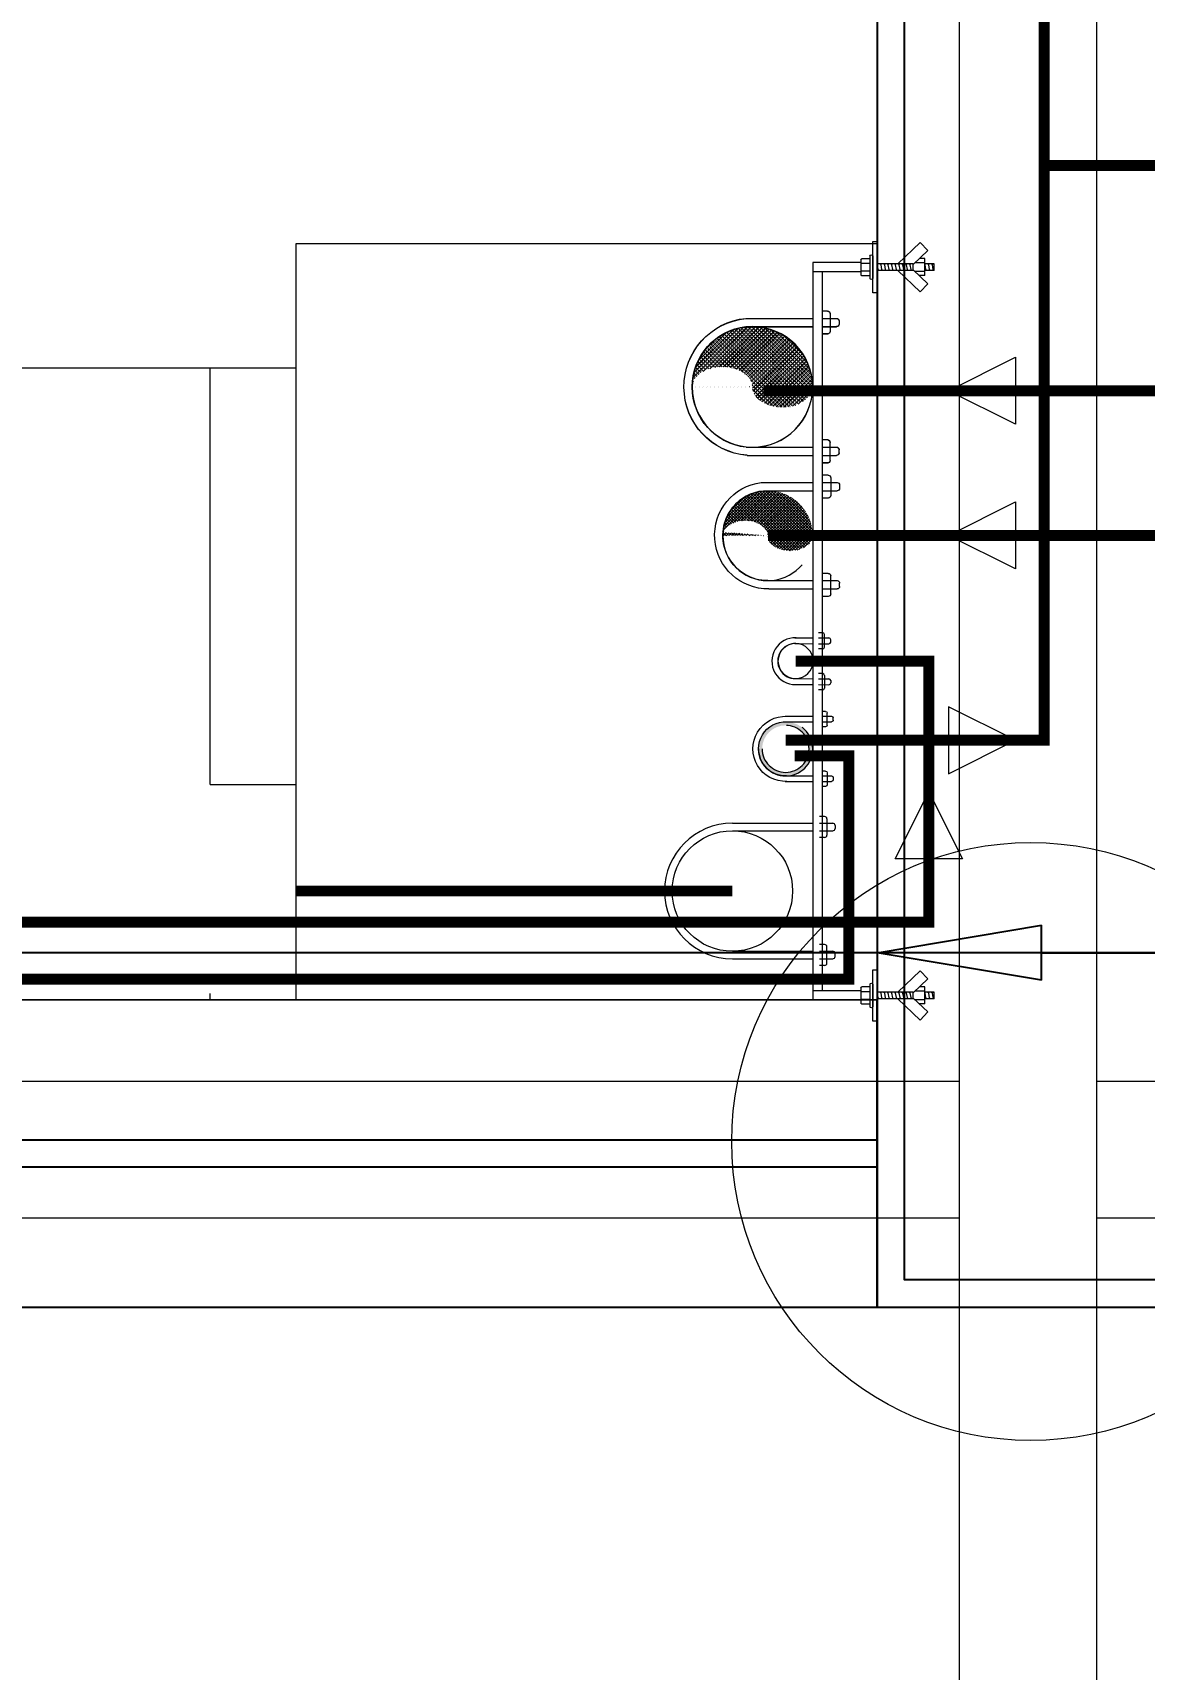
# Model space of a CAD drawing. Header units: metres. Extents: x 42 to 199, y -121 to 268.
# Drawn here: x 91.836 to 92.85, y 130.512 to 132.004 of the extents above; entities that cross this region are included whole.
import ezdxf
from ezdxf import colors
from ezdxf.entities.mleader import LeaderData, LeaderLine
from ezdxf.math import Vec2, Vec3

# ---------------------------------------------------------------- set-up
doc = ezdxf.new("R2010")
doc.units = ezdxf.units.M
doc.header["$LTSCALE"] = 0.3
for name, pattern in [('ACAD_ISO04W100', [30, 24, -3, 0, -3]), ('CONTINOUS', [0]), ('DASHED', [0.75, 0.5, -0.25]), ('HIDDEN', [0.375, 0.25, -0.125])]:
    doc.linetypes.add(name, pattern=pattern)
doc.layers.get('0').update_dxf_attribs({"color": 8})
for name, color, linetype in [('A-ELEVATION 3', 8, 'Continuous'), ('A-ELEVATION 5', 8, 'Continuous'), ('A-Glass', 8, 'Continuous'), ('A-Wall-Full', 8, 'Continuous'), ('A-Wall-Plst', 8, 'Continuous'), ('AGI-RWP', 4, 'Continuous')]:
    doc.layers.add(name, color=color, linetype=linetype)
for name, color, linetype, lineweight in [('AGI- TEXT', 7, 'Continuous', 0), ('AGI-EX RAIN WATER', 4, 'Continuous', 0), ('AGI-PHE -DWS-RINGMOND', 151, 'Continuous', 0), ('AGI-PHE-BALL VALVE', 7, 'Continuous', 0), ('AGI-PHE-SWP', 6, 'Continuous', 0), ('AGI-PHE-WP', 5, 'ACAD_ISO04W100', 0), ('AGI-UG TO RO PLANTER', 11, 'Continuous', 0), ('DA HOUSE ARCH LAYOUT', 8, 'Continuous', 9), ('PHE - DWS', 3, 'DASHED', 0), ('PHE CLAMP', 7, 'Continuous', 0), ('PHE-BWS', 3, 'Continuous', 0), ('PHE-CLAMP', 7, 'Continuous', 0), ('PHE-RWP', 4, 'HIDDEN', 0)]:
    doc.layers.add(name, color=color, linetype=linetype, lineweight=lineweight)
doc.styles.add('T225', font='romans.shx', dxfattribs={"width": 0.8, "height": 0.25})

# ---------------------------------------------------------------- blocks, each defined once
blk = doc.blocks.new('zw$1AA4')
at = {"color": 8, "ltscale": 0.25}
for points in [[(-13.72993366732311, -4.256774772160885), (-13.72993366732311, 6.536968708414111)], [(-13.60493366732311, 6.536968708414111), (-13.60493366732311, -4.256774772160885)], [(-13.72993366732311, -4.2017747721553), (-15.30745743497926, -4.2017747721553), (-15.30745743497926, -4.0767747721553), (-13.72993366732311, -4.0767747721553)], [(-13.60493366732311, -4.0767747721553), (2.251042565012654, -4.0767747721553)], [(2.251042565012654, -4.2017747721553), (-13.60493366732311, -4.2017747721553)], [(-13.60493366732311, -4.256774772160885), (-13.60493366732311, -5.781859478066373), (-13.72993366732311, -5.781859478066373), (-13.72993366732311, -4.256774772160885)]]:
    blk.add_lwpolyline(points, dxfattribs=at)
blk.add_circle((-13.66493366733516, -4.131774772156952), 0.2727333715739017, dxfattribs=at)
blk = doc.blocks.new('DA HOUSE ARCH LAYOUT')
at = {"color": 8}
blk.add_wipeout([(-11.74999999999864, 187.3699463236045), (-11.74999999999864, 207.62995821467445), (32.724807862820114, 207.62994788606994), (32.72433998361139, 197.1700000000009), (20.940000278969055, 197.1700000000009), (20.940000278969055, 187.37000016470216)], dxfattribs=at).dxf.layer = 'A-ELEVATION 5'
at = {"layer": 'A-ELEVATION 3', "color": 8, "transparency": 33554559}
blk.add_lwpolyline([(-10.17000000000371, 191.469896043126), (-4.540000000000191, 191.4697920862541), (-4.540000000000191, 191.75), (-10.17000000000371, 191.750103956872)], close=True, dxfattribs=at)
at = {"layer": 'A-Glass', "color": 8}
blk.add_lwpolyline([(-10.17000000000371, 191.622499999999), (-4.540000000000191, 191.622499999999), (-4.540000000000191, 191.597499999999), (-10.17000000000371, 191.597499999999)], close=True, dxfattribs=at)
at = {"layer": 'A-Wall-Full', "color": 8, "transparency": 33554687}
blk.add_lwpolyline([(-0.02499999999952252, 194.7550000000005), (-0.02499999999952252, 194.5250000000056), (-4.284999999999513, 194.5250000000056), (-4.284999999999513, 191.4950000000007), (-4.515000000000214, 191.4950000000007), (-4.515000000000214, 194.7550000000005)], close=True, dxfattribs=at)
at = {"layer": 'A-Wall-Plst', "color": 8}
blk.add_lwpolyline([(-4.540000000000191, 191.4700000000007), (-4.259999999999536, 191.4700000000007), (-4.259999999999536, 191.9874301729575), (-4.259999999999536, 191.9874301729575), (-4.259999999999536, 194.3500000000056), (-2.354999999999492, 194.3500000000056), (-2.354999999999492, 192.9699961281751), (-2.084999999999511, 192.9699961281751), (-2.084999999999511, 194.5000000000056), (-0.2799999999995464, 194.5000000000056), (-0.2799999845750563, 192.9299962523537), (1.542449012958969e-08, 192.9299962523537), (0, 196.330000000001), (-0.2799999999996317, 196.330000000001), (-0.2799999999996317, 194.7800000000005), (-4.265000000000214, 194.7800000000005), (-4.265000000000214, 196.330000000001), (-4.540000000000191, 196.330000000001)], close=True, dxfattribs=at)
at = {"color": 8, "ltscale": 0.25, "transparency": 33554687}
blk.add_blockref('zw$1AA4', (9.264942285807933, 195.7528108459143), dxfattribs=at)
blk = doc.blocks.new('direction')
at = {"color": 0}
blk.add_lwpolyline([(-1.224999999976717, 2.450000000004366), (0, 0), (1.224999999976717, 2.450000000004366), (-1.224999999976717, 2.450000000004366)], dxfattribs=at)
blk = doc.blocks.new('_ClosedBlank')
at = {"color": 0, "linetype": 'ByBlock', "lineweight": -2}
for p, q in [((-1, 0.1666666666666667), (0, 0)), ((-1, 0.1666666666666667), (-1, -0.1666666666666667)), ((0, 0), (-1, -0.1666666666666667))]:
    blk.add_line(p, q, dxfattribs=at)
blk = doc.blocks.new('CARE - DWS')
at = {"layer": 'PHE - DWS', "ltscale": 0.025}
h = blk.add_hatch(color=256, dxfattribs=at)
h.paths.add_polyline_path([(-1.8626451e-09, 24.47783232480288, -0.404273194992781), (24.46363768912852, 0.8334904238581657), (24.46363681927323, -0.8335159197449684, -0.3820590465330287), (1.881901554763316, -24.40538305230439), (-1.88188948482275, -24.40538398176432, -0.9622430997248241)])
h.paths.add_polyline_path([(-1.8626451e-09, -21.2141213491559, 1), (-1.8626451e-09, 21.2141213491559, 1)], flags=16)
for radius in [24.47783232563058, 21.21412134887984]:
    blk.add_circle((0, 0), radius, dxfattribs=at)
blk = doc.blocks.new('CLAMP DW')
at = {"layer": 'PHE CLAMP', "color": 7, "linetype": 'Continuous'}
for p, q in [((-29.46354842447545, 0.4875577240381972), (-29.46354842447545, -24.47543000813312)), ((-24.46354842447545, 0.4875577240381972), (-24.46354842447545, -24.47543000813312)), ((-33.88735743976972, -36.19892166512102), (-33.88736441279276, -32.69890115129681)), ((-21.53970196898063, -37.6989058577062), (-32.38734567583548, -37.69892746734315)), ((-29.46354842445299, -32.69889233828144), (-29.46353069112742, -41.60057958333768)), ((-25.96350719701787, -43.10058140081214), (-27.96351892719317, -43.1005853855598)), ((-24.46351914181852, -32.69888237812444), (-24.46350140849296, -41.60056962203925)), ((-20.03969618045571, -36.19889407893329), (-20.03970315347875, -32.69887356510909)), ((20.0453120844897, -36.19890603281263), (20.04530511267161, -32.69891740465809)), ((21.54531018425129, -37.69889816977499), (32.39285506757564, -37.6988765603349)), ((24.46908079943751, -32.69890859172301), (24.46909853260152, -41.60051474118055)), ((25.96909663122169, -43.10050687814291), (27.96909014101425, -43.10050289457298)), ((29.46906453111551, -32.69889863165676), (29.46908226427952, -41.60050478111429)), ((33.89284718969949, -36.19887844801765), (33.8928402178814, -32.69888981872169))]:
    blk.add_line(p, q, dxfattribs=at)
at = {"layer": 'PHE CLAMP', "color": 7}
for p, q in [((29.46905328257503, 0.4148494402206851), (29.46906453108909, -24.47543369550567)), ((24.46904994658325, -1.004900524472759), (24.46906453109477, -24.47544626343733))]:
    blk.add_line(p, q, dxfattribs=at)
for radius in [29.48797946463543, 24.48797946463543]:
    blk.add_arc((-0.0009491305854681, -0.0101471206144197), radius, 357.8789302765012, 182.475436234448, dxfattribs=at)
at = {"layer": 'PHE CLAMP', "color": 7, "linetype": 'Continuous'}
for centre, radius, start, end in [((-32.38734866411085, -36.19891867684564), 1.500008792146241, 180.0001141922252, 270.0001141922252), ((-27.96352191546855, -41.60057659506229), 1.500008792146241, 180.0001141922252, 270.0001141922252), ((-25.96351018415182, -41.60057261031464), 1.500008792146241, 270.0001141922252, 0.0001141922252526), ((-21.53970495725602, -36.19889706720868), 1.500008792146241, 270.0001141922252, 0.0001141922252526), ((21.54530719600313, -36.19890304456447), 1.499995126859234, 180.0001141922252, 270.0001141922252), ((25.96909364297353, -41.60051175293238), 1.499995126859234, 180.0001141922252, 270.0001141922252), ((27.96908715276609, -41.60050776936245), 1.499995126859234, 270.0001141922252, 0.0001141922251993), ((32.39285207932748, -36.19888143512439), 1.499995126859234, 270.0001141922252, 0.0001141922251993)]:
    blk.add_arc(centre, radius, start, end, dxfattribs=at)
at = {"layer": 'PHE - DWS', "rotation": 180}
blk.add_blockref('CARE - DWS', (0, 0), dxfattribs=at)
blk = doc.blocks.new('CLAMP WP')
at = {"layer": 'AGI-PHE-WP'}
h = blk.add_hatch(dxfattribs=at)
h.set_pattern_fill('TRANS', color=256, scale=6.818181818179287, angle=225)
h.set_pattern_definition([(225, (532564.4781312038, 31482.11166876448), (1.205295649749346, -1.205295649749346), []), (225, (532565.0807790289, 31481.5090209396), (1.205295649749346, -1.205295649749346), [0.8522727272724105, -0.8522727272724105])])
edge = h.paths.add_edge_path()
edge.add_ellipse((-0.0053025278975838, -18.60287461347616), major_axis=(2.3e-15, 18.7507331221263), ratio=0.6694444147342536, start_angle=180, end_angle=360, ccw=False)
edge.add_ellipse((3.638e-12, 18.89712501160829), major_axis=(2.3e-15, 18.74926725273786), ratio=0.6694967537436451, start_angle=0.00015050856228526754, end_angle=180, ccw=False)
edge.add_line((-2.828268732358992, 37.83945664937346), (-12.95745970403004, 35.27016446765629))
edge.add_arc((1.573103655930026, -1.019377928205358), 39.09051238931794, 471.8214776826871, 538.2899781738621)
edge.add_arc((1.4224497e-09, 0.1471251990733435), 37.5000000014942, 539.9999999999924, 630.0968913517448)
blk.add_circle((3.638e-12, 0.07990675301698501), 37.50000000000197, dxfattribs=at)
at = {"layer": 'PHE CLAMP', "color": 7}
for p, q in [((-44.34026343276128, 5.429309295017446), (-44.340196781759, -37.48226272825559)), ((-37.48133415055781, -1.380496106408827), (-37.48126223183863, -37.42009324698301)), ((37.50572700297198, -0.2638622520244098), (37.5058011411893, -37.42009328685526)), ((44.34472228890808, -0.9729204821342136), (44.36473568987276, -37.42009324698301)), ((-50.4092396652777, -50.44650191847177), (-50.40924922992782, -45.64524771956349)), ((-48.35155521795968, -52.50417818815913), (-33.47098675179223, -52.5041485445836)), ((-44.3407519170396, -45.64523563133844), (-44.34072759105037, -57.85638213175843)), ((-37.4818173795793, -45.64522196666075), (-37.48179305357917, -57.85636846831767)), ((-31.41331050204099, -50.44646407608524), (-31.41332006669109, -45.64520987842842)), ((31.43675903530675, -50.44483552894235), (31.43674947066029, -45.64358133003407)), ((48.37501194755897, -52.50248215505417), (33.49444348262114, -52.50251179862971)), ((37.5052467835485, -45.643569241809), (37.50527110829717, -57.85471574222903)), ((44.36418132100879, -45.64355557713134), (44.3642056457611, -57.85470207879552)), ((50.66380405024029, -50.4465019172203), (50.66379448684165, -45.64524771956349)), ((-42.2830431424918, -59.91405840268999), (-39.53946930333041, -59.91405293681601)), ((42.30652939600986, -59.91238654728658), (39.56295555809993, -59.91239201316057))]:
    blk.add_line(p, q, dxfattribs=at)
for centre, radius, start, end in [((-0.1696859936018882, -0.1532129028491909), 44.52195486847364, 358.9450500131276, 172.7968328480644), ((0, 0), 37.50674844885625, 0.0192618354341056, 182.1093396185104), ((-48.35155931549889, -50.44649781844782), 2.057680371256517, 180.0001140855034, 270.000114192121), ((-33.47099085180889, -50.446468174865), 2.057680371256517, 270.000114192121, 0.0001140855034804), ((33.49443938384138, -50.44483142891113), 2.057680371256517, 180.0001140855034, 270.000114192121), ((48.6061237017093, -50.44650601600733), 2.057680371256517, 270.000114192121, 0.0001140855034804), ((-42.28304724251938, -57.85637803297868), 2.057680371256517, 180.0001140855034, 270.000114192121), ((-39.539473403358, -57.85637256834888), 2.057680371256517, 270.000114192121, 0.0001140855034804), ((39.56295145807236, -57.85471164344926), 2.057680371256517, 180.0001140855034, 270.000114192121), ((42.30652529723374, -57.85470617881946), 2.057680371256517, 270.000114192121, 0.0001140855034804)]:
    blk.add_arc(centre, radius, start, end, dxfattribs=at)
blk = doc.blocks.new('GFHDGFGHFD')
at = {"layer": 'PHE-CLAMP'}
for p, q in [((63424.40965868508, -455.9998454651686), (63424.40965871488, -435.4409777722212)), ((63424.40965868508, -455.9998449883315), (63424.40965871488, -435.4409772953841)), ((63431.07107938801, -422.0604849657866), (63427.00658701335, -422.0604848465773)), ((63427.00658701335, -422.0604848465773), (63427.00658689415, -469.2422239384505)), ((63431.07107938801, -422.0604843697402), (63427.00658701335, -422.0604843697402)), ((63427.00658701335, -422.0604843697402), (63427.00658689415, -469.2422234616133)), ((63427.00658692395, -455.930788000569), (63427.00658695375, -435.3719206652495)), ((63427.00658692395, -455.9307874045226), (63427.00658695375, -435.3719201884123)), ((63431.07107929861, -469.2422239384505), (63431.07107938801, -422.0604849657866)), ((63431.07107929861, -469.2422234616133), (63431.07107938801, -422.0604843697402)), ((63470.58092112814, -423.1132204136702), (63450.02236710464, -442.776087244496)), ((63470.58092112814, -423.1132198176238), (63450.02236710464, -442.7760867676589)), ((63477.71130342757, -430.5684077343794), (63464.31221507465, -443.3837295374724)), ((63477.71130342757, -430.568407138333), (63464.31221507465, -443.3837290606352)), ((63470.58092112814, -423.1132204136702), (63477.71130342757, -430.5684077343794)), ((63470.58092112814, -423.1132198176238), (63477.71130342757, -430.568407138333)), ((63416.16442029153, -441.5214311680647), (63371.80687241627, -441.5213703662048)), ((63416.16442029153, -441.5214305720183), (63371.80687241627, -441.5213698418702)), ((63416.16442029153, -449.8935961327406), (63371.80687963647, -449.8936343756395)), ((63416.16442029153, -449.8935956559035), (63371.80687963647, -449.8936338988024)), ((63416.16442029153, -452.8907795748564), (63416.16442029153, -438.5500436625334)), ((63416.16442029153, -452.8907790980193), (63416.16442029153, -438.5500431856963)), ((63424.40965871488, -442.1878014407012), (63416.16442169224, -442.1878014407012)), ((63424.40965871488, -442.1878008446547), (63416.16442169224, -442.1878008446547)), ((63424.40965868508, -449.1149074635359), (63416.16442169224, -449.1149074635359)), ((63424.40965868508, -449.1149068674895), (63416.16442169224, -449.1149068674895)), ((63424.40965871488, -437.8943582377287), (63416.83131782686, -437.8943581185194)), ((63424.40965871488, -437.8943576416823), (63416.83131782686, -437.8943576416823)), ((63464.31221507465, -442.776087244496), (63431.07107932841, -442.6762528023573)), ((63464.31221507465, -442.7760867676589), (63431.07107932841, -442.6762523255202)), ((63464.31221504485, -448.8525112471434), (63431.07107932841, -448.7526768050047)), ((63464.31221504485, -448.8525107703063), (63431.07107932841, -448.7526763281676)), ((63431.99163614189, -443.6956758103224), (63431.23737688338, -447.8150909743163)), ((63431.99163614189, -443.6956753334853), (63431.23737688338, -447.8150904974791)), ((63435.3546609429, -443.7027113041731), (63434.60040168439, -447.8221265873763)), ((63435.3546609429, -443.7027105889174), (63434.60040168439, -447.8221261105391)), ((63438.71768577372, -443.709746440396), (63437.96342669403, -447.8291617235991)), ((63438.71768577372, -443.7097458443495), (63437.96342669403, -447.8291612467619)), ((63442.08071075355, -443.716782053456), (63441.32645152484, -447.8361972174498)), ((63442.08071075355, -443.7167815766188), (63441.32645152484, -447.8361966214034)), ((63445.44373555457, -443.7238173088881), (63444.68947629606, -447.8432325920912)), ((63445.44373555457, -443.7238167128417), (63444.68947629606, -447.8432321152541)), ((63448.80676038539, -443.7308526835295), (63448.05250109707, -447.8502679667326)), ((63448.80676038539, -443.7308520874831), (63448.05250109707, -447.8502674898955)), ((63470.58092100894, -468.5153781971785), (63450.02236707484, -448.8525112471434)), ((63470.58092100894, -468.5153777203413), (63450.02236707484, -448.8525107703063)), ((63452.16978560363, -443.7378880581709), (63451.41552634512, -447.8573032221648)), ((63452.16978560363, -443.7378874621245), (63451.41552634512, -447.8573027453276)), ((63455.53281040465, -443.7449233136031), (63454.77855114614, -447.8643383583876)), ((63455.53281040465, -443.7449227175566), (63454.77855114614, -447.8643378815505)), ((63458.89583520567, -443.7519585690352), (63458.14157615577, -447.8713739714476)), ((63458.89583520567, -443.751958092198), (63458.14157615577, -447.8713734946105)), ((63462.2588602153, -443.7589939436766), (63461.50460095679, -447.8784092268797)), ((63462.2588602153, -443.7589934668395), (63461.50460095679, -447.8784087500426)), ((63464.31221507465, -442.776087244496), (63464.31221504485, -448.8525112471434)), ((63464.31221507465, -442.7760867676589), (63464.31221504485, -448.8525107703063)), ((63477.71130333816, -461.0601908764693), (63464.31221504485, -448.244868954167)), ((63477.71130333816, -461.0601903996321), (63464.31221504485, -448.2448684773299)), ((63474.9391124097, -449.8022229275557), (63465.94050975119, -449.8022229275557)), ((63474.9391124097, -449.8022224507185), (63465.94050975119, -449.8022223315093)), ((63474.9391124395, -441.7767148814055), (63465.99243237053, -441.7767147621962)), ((63474.9391124395, -441.7767153582427), (63465.99243237053, -441.7767153582427)), ((63474.9391124395, -437.9634158215376), (63469.97943599497, -437.9634158215376)), ((63474.9391124395, -437.9634153447005), (63469.97943599497, -437.9634153447005)), ((63474.9391124395, -437.9634158215376), (63474.9391124097, -453.6155223450514)), ((63474.9391124395, -437.9634153447005), (63474.9391124097, -453.615521749005)), ((63483.6230333594, -442.7455157837721), (63474.9391124395, -442.7455156645628)), ((63483.6230333594, -442.7455151877257), (63474.9391124395, -442.7455151877257)), ((63483.6230333296, -448.8525112471434), (63474.9391124097, -448.8525112471434)), ((63483.6230333296, -448.8525107703063), (63474.9391124097, -448.8525107703063)), ((63475.85044757997, -443.7143519720885), (63475.09618829166, -447.8643384775969)), ((63475.85044757997, -443.714351376042), (63475.09618829166, -447.8643378815505)), ((63479.21347235118, -443.721386989102), (63478.45921353971, -447.8713740906569)), ((63479.21347235118, -443.7213865122649), (63478.45921353971, -447.8713734946105)), ((63482.57649759924, -443.7284224829527), (63481.82223834073, -447.8784092268797)), ((63482.57649759924, -443.7284220061156), (63481.82223834073, -447.8784087500426)), ((63483.6230333296, -446.2096910080763), (63483.50796346342, -447.8784092268797)), ((63483.6230333296, -446.2096905312392), (63483.50796346342, -447.8784087500426)), ((63483.6230333594, -442.7455157837721), (63483.6230333296, -448.8525112471434)), ((63483.6230333594, -442.7455151877257), (63483.6230333296, -448.8525107703063)), ((63424.40965868508, -453.546464522824), (63416.83131779706, -453.546464522824)), ((63424.40965868508, -453.5464651188704), (63416.83131779706, -453.5464651188704)), ((63474.9391124097, -453.6155223450514), (63469.92751340543, -453.6155223450514)), ((63474.9391124097, -453.615521749005), (63469.92751340543, -453.615521749005)), ((63477.71130333816, -461.0601908764693), (63470.58092100894, -468.5153781971785)), ((63477.71130333816, -461.0601903996321), (63470.58092100894, -468.5153777203413)), ((63427.00658689415, -469.2422239384505), (63431.07107929861, -469.2422239384505)), ((63427.00658689415, -469.2422234616133), (63431.07107929861, -469.2422234616133))]:
    blk.add_line(p, q, dxfattribs=at)
for centre, radius, start, end in [((63425.70570071017, -435.5666013560149), 1.302115769448283, 2.489810021209232, 174.4637004594756), ((63425.70570071017, -435.5666008791777), 1.302115769448283, 2.489810021209232, 174.4637004594756), ((63416.87629254138, -438.6070953211638), 0.714154543229398, 86.38922105019607, 184.5820601874807), ((63416.87629254138, -438.6070947251173), 0.714154543229398, 86.38922105019607, 184.5820601874807), ((63433.3893847016, -444.1804886660429), 1.479440691843173, 97.21709453834181, 160.8707643617731), ((63433.3893847016, -444.1804880699965), 1.479440691843173, 97.21709453834181, 160.8707643617731), ((63433.20277498638, -447.3355443081709), 1.479440691843173, 284.733630909158, 340.8044970311096), ((63433.20277498638, -447.3355438313338), 1.479440691843173, 284.733630909158, 340.8044970311096), ((63436.75240950262, -444.1875238022658), 1.479440691843173, 97.21709453834181, 160.8707643617731), ((63436.75240950262, -444.1875233254286), 1.479440691843173, 97.21709453834181, 160.8707643617731), ((63436.56579978739, -447.3425796828124), 1.479440691843173, 284.2649724355953, 340.8044970311096), ((63436.56579978739, -447.3425792059752), 1.479440691843173, 284.2649724355953, 340.8044970311096), ((63440.11543433343, -444.1945594153258), 1.479440691843173, 97.21709453834181, 160.8707643617731), ((63440.11543433343, -444.1945589384886), 1.479440691843173, 97.21709453834181, 160.8707643617731), ((63439.92882500564, -447.3496150574538), 1.479440691843173, 284.733630909158, 340.8044970311096), ((63439.92882500564, -447.3496145806166), 1.479440691843173, 284.733630909158, 340.8044970311096), ((63443.47845910465, -444.2015941939208), 1.479440691843173, 97.21709453834181, 160.8707643617731), ((63443.47845910465, -444.2015946707579), 1.479440691843173, 97.21709453834181, 160.8707643617731), ((63443.29184980666, -447.3566505513045), 1.479440691843173, 284.2649724355953, 340.8044970311096), ((63443.29184980666, -447.3566500744673), 1.479440691843173, 284.2649724355953, 340.8044970311096), ((63446.8414843527, -444.2086300453993), 1.479440691843173, 97.21709453834181, 160.8707643617731), ((63446.8414843527, -444.2086295685622), 1.479440691843173, 97.21709453834181, 160.8707643617731), ((63446.65487463748, -447.3636856875273), 1.479440691843173, 283.780925081239, 340.8044970311096), ((63446.65487463748, -447.3636852106902), 1.479440691843173, 283.780925081239, 340.8044970311096), ((63450.20450936233, -444.2156654200408), 1.479440691843173, 97.21709453834181, 160.8707643617731), ((63450.20450936233, -444.2156649432036), 1.479440691843173, 97.21709453834181, 160.8707643617731), ((63450.01789961731, -447.3707210621687), 1.479440691843173, 277.2170945383418, 340.8044970311096), ((63450.01789961731, -447.3707205853316), 1.479440691843173, 277.2170945383418, 340.8044970311096), ((63453.56753419315, -444.2227007946822), 1.479440691843173, 97.21709453834181, 160.8707643617731), ((63453.56753419315, -444.222700317845), 1.479440691843173, 97.21709453834181, 160.8707643617731), ((63453.38092441832, -447.3777565560194), 1.479440691843173, 277.2170945383418, 340.8044970311096), ((63453.38092441832, -447.3777560791823), 1.479440691843173, 277.2170945383418, 340.8044970311096), ((63456.93055896436, -444.2297360501143), 1.479440691843173, 97.21709453834181, 160.8707643617731), ((63456.93055896436, -444.2297354540678), 1.479440691843173, 97.21709453834181, 160.8707643617731), ((63456.74394924914, -447.3847916922423), 1.479440691843173, 277.2170945383418, 340.8044970311096), ((63456.74394924914, -447.3847912154051), 1.479440691843173, 277.2170945383418, 340.8044970311096), ((63460.29358376538, -444.2367713055464), 1.479440691843173, 97.21709453834181, 160.8707643617731), ((63460.29358376538, -444.2367705902907), 1.479440691843173, 97.21709453834181, 160.8707643617731), ((63460.10697449719, -447.391827186093), 1.479440691843173, 277.2170945383418, 340.8044970311096), ((63460.10697449719, -447.3918265900465), 1.479440691843173, 277.2170945383418, 340.8044970311096), ((63463.65660880481, -444.2438069186064), 1.479440691843173, 97.21709453834181, 160.8707643617731), ((63463.65660880481, -444.2438062033507), 1.479440691843173, 97.21709453834181, 160.8707643617731), ((63473.69856183206, -447.3777565560194), 1.479440691843173, 326.9848748612696, 340.8044970311096), ((63473.69856183206, -447.3777560791823), 1.479440691843173, 326.9848748612696, 340.8044970311096), ((63477.2481963483, -444.1991644701811), 1.479440691843173, 97.21709453834181, 160.8707643617731), ((63477.2481963483, -444.1991638741347), 1.479440691843173, 97.21709453834181, 160.8707643617731), ((63477.06158663308, -447.3847918114516), 1.479440691843173, 277.2170945383418, 340.8044970311096), ((63477.06158663308, -447.3847913346144), 1.479440691843173, 277.2170945383418, 340.8044970311096), ((63480.61122111951, -444.2061999640318), 1.479440691843173, 97.21709453834181, 160.8707643617731), ((63480.61122111951, -444.2061993679854), 1.479440691843173, 97.21709453834181, 160.8707643617731), ((63480.42461140429, -447.391827186093), 1.479440691843173, 277.2170945383418, 340.8044970311096), ((63480.42461140429, -447.3918267092558), 1.479440691843173, 277.2170945383418, 340.8044970311096), ((63482.11033697402, -447.391827186093), 1.479440691843173, 277.2170945383418, 340.8044970311096), ((63482.11033697402, -447.3918267092558), 1.479440691843173, 277.2170945383418, 340.8044970311096), ((63483.97424615895, -444.2132353386733), 1.479440691843173, 103.7328848242568, 160.8707643617731), ((63483.97424615895, -444.2132347426268), 1.479440691843173, 103.7328848242568, 160.8707643617731), ((63416.87629233276, -452.8337280354353), 0.714154543229398, 184.5820597592248, 273.6107785087016), ((63416.87629233276, -452.8337275585982), 0.714154543229398, 184.5820597592248, 273.6107785087016), ((63425.70570068037, -455.8742220005843), 1.302115769448283, 185.5362991115522, 357.5101897651456), ((63425.70570068037, -455.8742214045378), 1.302115769448283, 185.5362991115522, 357.5101897651456)]:
    blk.add_arc(centre, radius, start, end, dxfattribs=at)
blk = doc.blocks.new('CLAMP SW')
at = {"layer": 'AGI-PHE-SWP'}
h = blk.add_hatch(dxfattribs=at)
h.set_pattern_fill('TRANS', color=256, scale=9.903003188248704, angle=225)
h.set_pattern_definition([(225, (772446.1752215133, 43722.38562768497), (1.750620177130663, -1.750620177130663), []), (225, (772447.050531602, 43721.51031759639), (1.750620177130663, -1.750620177130663), [1.237875398531086, -1.237875398531086])])
edge = h.paths.add_edge_path()
edge.add_ellipse((-0.0068994452194602, -27.13566491394886), major_axis=(3.3e-15, 27.23432358393802), ratio=0.6694444147342536, start_angle=180, end_angle=360, ccw=False)
edge.add_ellipse((0.0008021603316593, 27.33085207694967), major_axis=(3.3e-15, 27.23219449591801), ratio=0.6694967537436451, start_angle=0.00015050856137577284, end_angle=180, ccw=False)
edge.add_line((0, 54.4270833149785), (-18.81913667061508, 51.11171716067474))
edge.add_arc((2.285641570375446, -1.596682766423327), 56.77664209405396, 111.8214776823986, 178.2899781735744)
edge.add_arc((0.0008021626317714, 0.097593581500405), 54.4665175375594, 179.9999999999923, 270.0968913517438)
blk.add_circle((0, 0), 54.42708331498075, dxfattribs=at)
at = {"layer": 'PHE CLAMP', "color": 7}
for p, q in [((-61.91563819312069, 5.908352999089402), (-61.91554432029078, -54.529346964875)), ((-54.47360578743974, 5.897041464595532), (-54.47348541133033, -54.529346964875)), ((54.42643088892146, 5.613869756489293), (54.42655070067121, -54.529346964875)), ((61.84684606052906, 4.844530660870077), (61.87939533538155, -54.529346964875)), ((-68.50064590969123, -67.99252549107769), (-68.50065628749144, -62.78309076993173)), ((-66.26802660629983, -70.22513592162431), (-50.12238073405751, -70.22510375789716)), ((-61.91624327846147, -62.78307765402132), (-61.91621688436862, -76.03235959764426)), ((-54.47419371197975, -62.78306282762788), (-54.47416731789053, -76.03234477260412)), ((-47.88977032514958, -67.99248443151009), (-47.88978070294979, -62.78304971171746)), ((47.84156125408844, -68.00250740340562), (47.84155087628825, -62.79307268225966)), ((66.21982642837975, -70.23508567021781), (50.07418055747985, -70.23511783395224)), ((54.42596388532911, -62.79305956634925), (54.42599027806136, -76.04234150997219)), ((61.86801345181085, -62.7930447399558), (61.86803984453945, -76.04232668493205)), ((68.70320109575185, -68.00431546034815), (68.70319071930861, -62.79488074054825)), ((-59.68359757962753, -78.2649700295442), (-56.7067777268021, -78.26496409898391)), ((59.63542943563152, -78.27494601131184), (56.6586095841485, -78.27495194186486))]:
    blk.add_line(p, q, dxfattribs=at)
for centre, radius, start, end in [((-0.0829470614553429, -0.2718619873267016), 62.1407816965824, 4.72282334112979, 174.2922088894451), ((-0.0395051475061337, -0.3660525777959265), 54.79322640128502, 6.265521396991593, 173.4365079562992), ((-66.26803105219004, -67.99252104248444), 2.232614880814121, 180.0001140855034, 270.000114192121), ((-50.12238518265076, -67.99248887875001), 2.232614880814121, 270.000114192121, 0.0001140855034804), ((50.07417611025085, -68.00250295481237), 2.232614880814121, 180.0001140855034, 270.000114192121), ((66.47058623960038, -68.00431990758807), 2.232614880814121, 270.000114192121, 0.0001140855034804), ((-59.68360202822078, -76.03235515039704), 2.232614880814121, 180.0001140855034, 270.000114192121), ((-56.70678217539898, -76.03234922119735), 2.232614880814121, 270.000114192121, 0.0001140855034804), ((56.6586051355589, -76.04233706272498), 2.232614880814121, 180.0001140855034, 270.000114192121), ((59.63542498838797, -76.0423311335253), 2.232614880814121, 270.000114192121, 0.0001140855034804)]:
    blk.add_arc(centre, radius, start, end, dxfattribs=at)
blk = doc.blocks.new('CARE-U CLAMP')
at = {"layer": 'PHE CLAMP'}
for p, q in [((-32.62824143283069, 0.7607858255505562), (-32.62825268134476, -24.49363029934466)), ((-24.46896068006754, -0.6589678265154362), (-24.46897526457906, -24.49364655464888))]:
    blk.add_line(p, q, dxfattribs=at)
at = {"layer": 'PHE CLAMP', "linetype": 'Continuous'}
for p, q in [((24.46363769099118, 0.8334904219955204), (24.46362464874983, -24.1936659924686)), ((32.62291380763054, 0.9625116381794214), (32.62290206365288, -24.19368224591017)), ((-39.84726639837028, -38.36438752152026), (-39.8472550213337, -32.65289331227541)), ((-19.69780490733683, -40.81221088953316), (-37.39948806911707, -40.81217562593518)), ((-32.62826893478632, -32.65290769375861), (-32.62829787284136, -47.17908973619342)), ((-24.46899153292179, -32.65292394720018), (-24.46902047097683, -47.17910598963499)), ((-17.25001682341099, -38.36443253606558), (-17.25000544637441, -32.65293832868338)), ((17.24461094290018, -38.06442321278155), (17.2446223217994, -32.35292900539935)), ((19.69238927401602, -40.51221131905913), (37.39407243579625, -40.51224658265708)), ((24.46360840834677, -32.35294338688254), (24.46357947029174, -46.87912542745471)), ((32.6228858102113, -32.35295964032412), (32.62285687215626, -46.87914168275892)), ((39.84186051785946, -38.06446822918952), (39.84187189675868, -32.35297402180731)), ((-26.91680855304003, -49.62688434310257), (-30.18051954172552, -49.62687784247099)), ((26.91135780140758, -49.32691353373229), (30.17506879009307, -49.32692003622651))]:
    blk.add_line(p, q, dxfattribs=at)
at = {"layer": 'PHE CLAMP'}
for radius in [32.63710976750745, 24.47681361958566]:
    blk.add_arc((0, 0), radius, 358.3099729738316, 181.3356605148437, dxfattribs=at)
at = {"layer": 'PHE CLAMP', "linetype": 'Continuous'}
for centre, start, end in [((-37.39948319271207, -38.36439239606261), 179.9998858077748, 269.9998858077748), ((-19.69780003093182, -38.36442765966058), 269.9998858077748, 359.9998858077748), ((19.69239415042102, -38.06442808918655), 179.9998858077748, 269.9998858077748), ((37.39407731220125, -38.06446335278451), 269.9998858077748, 359.9998858077748), ((-30.18051466532052, -47.17909461259842), 179.9998858077748, 269.9998858077748), ((-26.91680367663503, -47.17910111322999), 269.9998858077748, 359.9998858077748), ((26.91136267594993, -46.87913030385971), 179.9998858077748, 269.9998858077748), ((30.17507366649807, -46.87913680635392), 269.9998858077748, 359.9998858077748)]:
    blk.add_arc(centre, 2.447783232563056, start, end, dxfattribs=at)
blk = doc.blocks.new('UG O')
at = {"layer": 'AGI-UG TO RO PLANTER', "linetype": 'CONTINOUS'}
blk.add_circle((0, 16.00657473946922), 16.0065747395446, dxfattribs=at)
at = {"layer": 'PHE CLAMP', "xscale": -0.6539484668321892, "yscale": 0.6539484668321892, "zscale": 0.6539484668321892}
blk.add_blockref('CARE-U CLAMP', (0.02988824562635273, 16.26317918300629), dxfattribs=at)
blk = doc.blocks.new('RWP - RISER 160')
at = {"layer": 'PHE CLAMP'}
for p, q in [((-90.00619046157223, 115.4659039872313), (-90.00615497305988, 133.2805891659154)), ((-87.00422549492214, 136.2825067126869), (-83.0016607725993, 136.282498739376)), ((-79.99977874348406, 115.4658840536067), (-79.99974325508809, 133.2805692316106)), ((79.99977874348406, 115.4658840536067), (79.99974325508809, 133.2805692316106)), ((87.00422549492214, 136.2825067126869), (83.0016607725993, 136.282498739376)), ((90.00619046157223, 115.4659039872313), (90.00615497305988, 133.2805891659154)), ((-98.85942948667801, 122.4704098583097), (-98.85944344045127, 115.4659216239233)), ((-95.85750000865663, 125.4723274051939), (-74.14842932892498, 125.4722841583825)), ((-71.14651181118097, 122.4703546512974), (-71.14652576483786, 115.4658664169146)), ((71.14651181118097, 122.4703546512974), (71.14652576483786, 115.4658664169146)), ((95.85750000865663, 125.4723274051939), (74.14842932892498, 125.4722841583825)), ((98.85942948667801, 122.4704098583097), (98.85944344045127, 115.4659216239233)), ((-90.00641173543406, 0), (-90.00621971499642, 106.6445817844251)), ((-79.99999999860302, 0.0004798713198397), (-79.99980797991157, 106.6445618500074)), ((79.99999999860302, 0.0004798713198397), (79.99980797991157, 106.6445618500074)), ((90.00641173543406, 0), (90.00621971499642, 106.6445817844251))]:
    blk.add_line(p, q, dxfattribs=at)
for centre, radius, start, end in [((-87.00423147552645, 133.2805831861005), 3.00192353007014, 89.99988584779545, 179.9998858630116), ((-83.00166675343644, 133.2805752121057), 3.00192353007014, 359.9998858630116, 89.99988584779545), ((83.00166675343644, 133.2805752121057), 3.00192353007014, 90.00011414553444, 180.0001141369883), ((87.00423147552645, 133.2805831861005), 3.00192353007014, 0.0001141369883656, 90.00011414553444), ((-95.85750598926096, 122.4704038784948), 3.00192353007014, 89.99988584779545, 179.9998858630116), ((-74.14843530952929, 122.4703606317962), 3.00192353007014, 359.9998858630116, 89.99988584779545), ((74.14843530952929, 122.4703606317962), 3.00192353007014, 90.00011414553444, 180.0001141369883), ((95.85750598926096, 122.4704038784948), 3.00192353007014, 0.0001141369883656, 90.00011414553444), ((0, 0), 90.0064117354503, 180, 0)]:
    blk.add_arc(centre, radius, start, end, dxfattribs=at)
at = {"layer": 'PHE-RWP', "linetype": 'ByBlock'}
blk.add_circle((0, 0), 80, dxfattribs=at)

msp = doc.modelspace()

# ---------------------------------------------------------------- block references
at = {"layer": 'DA HOUSE ARCH LAYOUT'}
msp.add_blockref('DA HOUSE ARCH LAYOUT', (97.14617690863253, -60.62801776344169), dxfattribs=at)

# ---------------------------------------------------------------- next in the draw order: hatches: boundary and pattern name
at = {"layer": 'AGI-EX RAIN WATER'}
h = msp.add_hatch(dxfattribs=at)
h.set_pattern_fill('ANGLE', color=256, scale=0.1)
h.set_pattern_definition([(0, (34.72031544531266, 5.197843597670726e-05), (0, 0.6985000000000001), [0.508, -0.1905]), (90, (34.72031544531266, 5.197843597670726e-05), (-0.6985000000000001, 4.277078946022132e-17), [0.508, -0.1905])])
h.paths.add_polyline_path([(92.0761769086472, 131.6985071411218), (87.20917690862882, 131.6985071411218), (87.20917690862882, 131.1220861934303), (92.0761769086472, 131.1220861934303)])

# ---------------------------------------------------------------- next in the draw order: linework, layer by layer
msp.add_lwpolyline([(92.0761769086472, 131.1220861934303), (92.0761769086472, 131.6985071411218), (87.20917690862882, 131.6985071411218), (87.20917690862882, 145.2131287917096), (92.75588674030183, 145.2126618312588), (92.75588674030183, 145.4221852562635), (86.9761755289792, 145.4226718323843), (86.97617690862882, 131.1220861934303)], close=True, dxfattribs=at)
at = {"layer": 'AGI-PHE -DWS-RINGMOND', "linetype": 'ByBlock', "ltscale": 0.25, "const_width": 0.01}
msp.add_lwpolyline([(92.53105614885115, 131.3447256487717), (92.58034498670807, 131.3447256487717), (92.58034498670807, 131.1412106031855), (87.05270823922436, 131.1412106031855), (87.05270823922436, 145.4080928212118), (94.00413427390257, 145.4080928212118), (94.00413427390257, 144.8543358647437), (95.082047494818, 144.8543358647437), (95.08204954482669, 145.3766459084346), (128.8169464269055, 145.3766459084346), (128.8169454002902, 143.1286281966433)], dxfattribs=at)
at = {"layer": 'AGI-PHE-BALL VALVE', "ltscale": 0.25}
msp.add_lwpolyline([(92.0761769086472, 131.8119822365587), (92.60617690863236, 131.8119822365587), (92.60617690863236, 131.1219822365579), (92.0761769086472, 131.1219822365579)], close=True, dxfattribs=at)
at = {"layer": 'AGI-PHE-SWP', "linetype": 'ByBlock', "ltscale": 0.25, "const_width": 0.01}
msp.add_lwpolyline([(93.838676908633, 133.8219822365639), (93.838676908633, 131.8582833520135), (93.65877855985784, 131.678083085931), (92.50226429988038, 131.6777300835577)], dxfattribs=at)
at = {"layer": 'AGI-PHE-WP', "linetype": 'ByBlock', "ltscale": 0.25, "const_width": 0.01}
msp.add_lwpolyline([(95.96366181828527, 133.6819825347632), (95.96366181828526, 131.6538481133608), (95.86899483017419, 131.5461692561442), (92.50659112334185, 131.5458033312335)], dxfattribs=at)
at = {"layer": 'AGI-RWP', "const_width": 0.01}
msp.add_lwpolyline([(92.0761769086472, 131.2214918637676), (92.47407948759464, 131.2214918637676)], dxfattribs=at)
at = {"layer": 'AGI-UG TO RO PLANTER', "linetype": 'CONTINOUS', "const_width": 0.01}
msp.add_lwpolyline([(92.53168710288449, 131.4312241729184), (92.65326598992877, 131.4311260466987), (92.65326598992877, 131.1930901029388), (87.15270823922435, 131.1930901029388), (87.15270823922435, 145.2841750530583), (93.41103219965338, 145.2841750530583), (93.41103219965338, 143.4830445554553), (93.41103219965338, 143.4830445554553), (93.41103219965338, 145.3080928212118), (93.41103219965338, 145.3080928212118), (93.41103219965329, 143.0702010393858), (93.5156386695177, 143.0702010393858)], dxfattribs=at)
at = {"layer": 'PHE - DWS', "linetype": 'ByBlock', "ltscale": 0.25, "const_width": 0.01}
for points in [[(92.52265340197867, 131.3589993761798), (92.7584836047157, 131.3589993761798), (92.7584836047157, 131.8833601695003), (92.7584836047157, 131.8833601695003), (92.7584836047157, 133.9997871136327), (96.113661816675, 133.9997871136326), (96.1136618646786, 133.8164779281269)], [(92.7584836047157, 131.8833601695003), (92.93402213531499, 131.8833601695003)]]:
    msp.add_lwpolyline(points, dxfattribs=at)
at = {"layer": 'PHE-CLAMP'}
for p, q in [((92.54741729978458, 131.7946332445751), (92.54741797518945, 131.1220227316518)), ((92.55597359622585, 131.7863535314712), (92.55597309764393, 131.1303236111164))]:
    msp.add_line(p, q, dxfattribs=at)

# ---------------------------------------------------------------- next in the draw order: block references
at = {"layer": 'AGI-EX RAIN WATER', "xscale": 0.0006870492739757116, "yscale": 0.0006870492739757116, "zscale": 0.0006870492739757116, "rotation": 270}
msp.add_blockref('RWP - RISER 160', (92.47407948759464, 131.2214918637676), dxfattribs=at)
at = {"layer": 'AGI-PHE-SWP', "xscale": -0.00100943602873165, "yscale": 0.00100943602873165, "zscale": 0.00100943602873165, "rotation": 90}
for p in [(92.4923734051764, 131.6813448599208), (92.49237340516156, 131.6811774412685)]:
    msp.add_blockref('CLAMP SW', p, dxfattribs=at)
at = {"layer": 'AGI-PHE-WP', "xscale": -0.001093689172505048, "yscale": 0.001093689172505048, "zscale": 0.001093689172505048, "rotation": 90}
msp.add_blockref('CLAMP WP', (92.50642355604892, 131.5456177474996), dxfattribs=at)
at = {"layer": 'AGI-UG TO RO PLANTER', "linetype": 'CONTINOUS', "xscale": -0.001000000000000124, "yscale": 0.001000000000000124, "zscale": 0.001000000000000124, "rotation": 89.64875349226581}
msp.add_blockref('UG O', (92.54769337684614, 131.4311260466985), dxfattribs=at)
at = {"layer": 'PHE CLAMP', "yscale": 0.02499999999999996, "zscale": 0.02499999999999996}
for p, xscale, rotation in [((92.67122025377992, 131.6778149477733), -0.02499999999999996, 269.9999999999988), ((92.67121491356126, 131.5458727125202), -0.02499999999999996, 269.9999999999988), ((92.73246491356137, 131.3590134647827), 0.02499999999999996, 90.00000000000124), ((92.65326598992877, 131.3121080748187), -0.02499999999999996, 180)]:
    msp.add_blockref('direction', p, dxfattribs=dict(at, xscale=xscale, rotation=rotation))
at = {"layer": 'PHE-BWS', "xscale": -0.00100943602873165, "yscale": 0.00100943602873165, "zscale": 0.00100943602873165, "rotation": 90}
msp.add_blockref('CLAMP DW', (92.52264315910953, 131.3511556290854), dxfattribs=at)
at = {"layer": 'PHE-CLAMP', "xscale": -0.0009914745083166722, "yscale": 0.0009914745083166722, "zscale": 0.0009914745083166722, "rotation": 180}
for p in [(29.71588623265791, 131.3485751751105), (29.71588689828491, 130.6842655490275)]:
    msp.add_blockref('GFHDGFGHFD', p, dxfattribs=at)

# ---------------------------------------------------------------- next in the draw order: leaders
at = {"layer": 'AGI- TEXT', "color": 7, "ltscale": 0.25}
ml = msp.add_multileader_mtext('Standard', dxfattribs=at)
ml.set_content('Terrace Floor to 450mm Raised Shaft Proposed', color=1, style='T225')
ml.set_leader_properties()
ml.set_arrow_properties(name='CLOSEDBLANK')
ml.build(insert=Vec2(0, 0))
ml.multileader.update_dxf_attribs({"text_right_attachment_type": 6, "text_top_attachment_type": 0, "text_bottom_attachment_type": 0, "dogleg_length": 0.36, "arrow_head_size": 0.15})
ctx = ml.context
ctx.base_point, ctx.char_height, ctx.arrow_head_size, ctx.landing_gap_size, ctx.plane_origin, ctx.plane_x_axis, ctx.plane_y_axis = Vec3(93.2578494322957, 131.1652471966976), 0.175, 0.15, 0, Vec3(2397.669336229191, 76.23427045032237), Vec3(1, 2.295039158717316e-15), Vec3(-2.295039158717316e-15, 1)
ctx.right_attachment = 6
notes = []
notes.append((ctx, [(1, (1, 1, 0), (92.91535159143193, 131.1652471966976), (1, 2.291564871093057e-15), 0.3424978408637654, [(0, [(92.60617690863234, 131.1652471966976)], 256, [])])]))
ctx.mtext.insert, ctx.mtext.text_direction, ctx.mtext.rotation, ctx.mtext.width, ctx.mtext.flow_direction = Vec3(93.2578494322957, 131.2819138633643), Vec3(1, 2.295039158717316e-15), 2.295039158717316e-15, 3.334290076742891, 5
for ctx, leaders in notes:
    for number, flags, end, landing, length, lines in leaders:
        leader = LeaderData()
        leader.index, (leader.has_last_leader_line, leader.has_dogleg_vector, leader.attachment_direction) = number, flags
        leader.last_leader_point, leader.dogleg_vector, leader.dogleg_length = Vec3(end), Vec3(landing), length
        for number, points, colour, breaks in lines:
            line = LeaderLine()
            line.index, line.vertices, line.color, line.breaks = number, Vec3.list(points), colors.encode_raw_color(colour), breaks
            leader.lines.append(line)
        ctx.leaders.append(leader)

doc.saveas('drawing.dxf')
